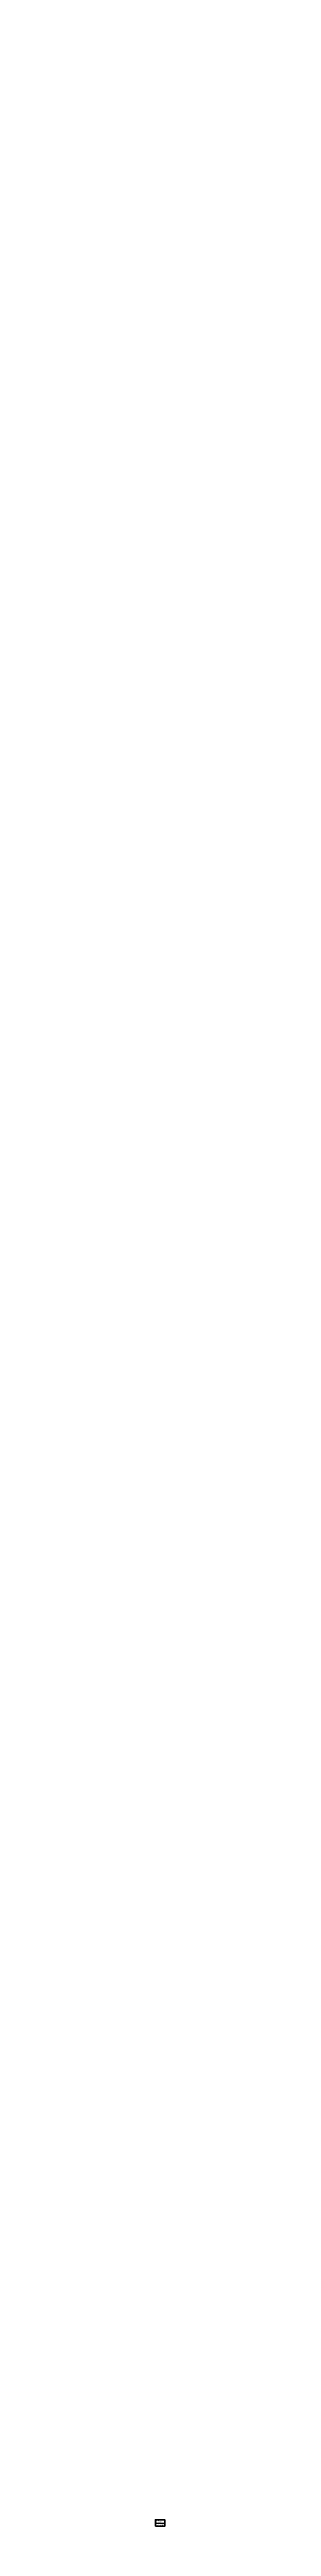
# Paper-space layout 'A5.0' of a CAD drawing. Header units: inches. Extents: x 0 to 17, y 0 to 3974.
# The model-space entities are those that its viewports show. They can reach past a viewport. Long polylines and large blocks are cut down to what shows.
import ezdxf

# ---------------------------------------------------------------- set-up
doc = ezdxf.new("R2010")
doc.units = ezdxf.units.IN
doc.header["$MEASUREMENT"] = 0
doc.layers.get('0').update_dxf_attribs({"lineweight": 9})
doc.layers.add('0-NPLT', color=250, linetype='Continuous', plot=False)
for name, color, linetype, lineweight in [('2', 7, 'Continuous', 18), ('3', 7, 'Continuous', 30), ('A-TEXTx', 7, 'Continuous', 18), ('TB-11x17', 7, 'Continuous', 50)]:
    doc.layers.add(name, color=color, linetype=linetype, lineweight=lineweight)
doc.layers.get('0-NPLT').off()
doc.layers.get('Defpoints').freeze()
doc.styles.get("Standard").update_dxf_attribs({"font": 'arial.ttf'})

# ---------------------------------------------------------------- blocks, each defined once
blk = doc.blocks.new('11x17 titleblock border')
at = {"layer": 'TB-11x17', "ltscale": 0.25}
blk.add_lwpolyline([(0.5, 0.1), (0.5, 10.6), (15.4, 10.6), (15.4, 0.1)], close=True, dxfattribs=at)
at = {"layer": 'TB-11x17', "lineweight": 0, "ltscale": 0.5, "insert": (0.4, 0.1), "char_height": 0.0312, "width": 3974.269, "attachment_point": 1, "rotation": 90}
blk.add_mtext("{\\fArial|b0|i0|c0|p34;THESE DRAWINGS ARE FREE FOR YOU TO SHARE, MODIFY, AND DUPLICATE. THIS WORK DOESN'T REPRESENT A LEGAL CONTRACT OR CONSTITUTE ARCHITECTURAL SERVICES. NO PERSON OR ORGANIZATION MAKES ANY WARRANTY REGARDING THE INFORMATION PROVIDED. THE CREATORS DISCLAIM LIABILITY FOR ANY DAMAGES RESULTING FROM ITS USE. THIS WORK IS AVAILABLE UNDER A CREATIVE COMMONS ATTRIBUTION SHARE-ALIKE LICENSE. SOME RIGHTS RESERVED. }", dxfattribs=at)
blk = doc.blocks.new('creativecommonslogo')
at = {"ltscale": 0.25}
h = blk.add_hatch(color=256, dxfattribs=at)
edge = h.paths.add_edge_path()
edge.add_arc((3036, 12538), 3.53, 0, 360)
h = blk.add_hatch(color=256, dxfattribs=at)
edge = h.paths.add_edge_path()
edge.add_arc((3099, 12538), 45.7, 0, 360)
edge = h.paths.add_edge_path(flags=16)
edge.add_arc((3099, 12538), 38.8, 0, 360)
h = blk.add_hatch(color=256, dxfattribs=at)
edge = h.paths.add_edge_path()
edge.add_arc((3162, 12538), 3.53, 0, 360)
at = {"lineweight": 5}
for centre, radius in [((3036, 12538), 3.53), ((3099, 12538), 45.7), ((3099, 12538), 38.8), ((3162, 12538), 3.53)]:
    blk.add_circle(centre, radius, dxfattribs=at)
at = {"char_height": 18, "width": 1.97}
for s, insert, attachment_point, rotation in [('{\\fArial|b1|i0|c0|p34;\\T0.75;s}', (3042, 12517), 5, 290.42291), ('{\\fArial|b1|i0|c0|p34;a}', (3048, 12557), 8, 70.2775), ('{\\fArial|b1|i0|c0|p34;t}', (3047, 12574), 5, 55.65417), ('{\\fArial|b1|i0|c0|p34;\\T0.75;h}', (3050, 12502), 5, 309.24197), ('{\\fArial|b1|i0|c0|p34;t}', (3057, 12585), 5, 41.27567), ('{\\fArial|b1|i0|c0|p34;\\T0.75;a}', (3061, 12490), 5, 321.37957), ('{\\fArial|b1|i0|c0|p34;r}', (3070, 12594), 5, 28.09659), ('{\\fArial|b1|i0|c0|p34;\\T0.75;r}', (3073, 12483), 5, 334.98063), ('{\\fArial|b1|i0|c0|p34;i}', (3081, 12599), 5, 16.88611), ('{\\fArial|b1|i0|c0|p34;\\T0.75;e}', (3087, 12478), 5, 349.21577), ('{\\fArial|b1|i0|c0|p34;b}', (3096, 12601), 5, 2.33171), ('{\\fArial|b1|i0|c0|p34;\\T0.75;-}', (3101, 12477), 5, 1.99034), ('{\\fArial|b1|i0|c0|p34;u}', (3115, 12599), 5, 345.56934), ('{\\fArial|b1|i0|c0|p34;\\T0.75;a}', (3114, 12480), 5, 14.75217), ('{\\fArial|b1|i0|c0|p34;\\T0.75;l}', (3128, 12484), 5, 27.69914), ('{\\fArial|b1|i0|c0|p34;t}', (3130, 12593), 5, 330.88852), ('{\\fArial|b1|i0|c0|p34;\\T0.75;i}', (3137, 12491), 5, 38.63165), ('{\\fArial|b1|i0|c0|p34;i}', (3140, 12586), 5, 319.13557), ('{\\fArial|b1|i0|c0|p34;\\T0.75;k}', (3149, 12502), 5, 53.99658), ('{\\fArial|b1|i0|c0|p34;o}', (3149, 12576), 5, 306.62525), ('{\\fArial|b1|i0|c0|p34;n}', (3158, 12561), 5, 290.54452), ('{\\fArial|b1|i0|c0|p34;\\T0.75;e}', (3156, 12517), 5, 69.68766)]:
    blk.add_mtext(s, dxfattribs=dict(at, insert=insert, attachment_point=attachment_point, rotation=rotation))
at = {"insert": (3071, 12564), "char_height": 38.81, "width": 6, "attachment_point": 1}
blk.add_mtext('{\\fArial|b1|i0|c0|p34;cc}', dxfattribs=at)

msp = doc.modelspace()

# ---------------------------------------------------------------- linework, layer by layer
at = {"layer": '2', "lineweight": 9, "ltscale": 0.1}
for p, q in [((3123.969982, 11971.0806668), (3123.969982, 10982.276289)), ((3000.0000785, 10886.5008975), (3192.0000785, 10886.5008975)), ((3000.0000785, 10838.5008975), (3192.0000785, 10838.5008975)), ((3000.0000785, 10790.5008975), (3192.0000785, 10790.5008975)), ((3000.0000785, 10742.5008975), (3192.0000785, 10742.5008975))]:
    msp.add_line(p, q, dxfattribs=at)
at = {"layer": '3', "ltscale": 0.25}
for p, q in [((4443.7618855, 3842.4676375), (4106.3041513, 3842.4676375)), ((4443.7618855, 3716.4676375), (4106.3041513, 3716.4676375))]:
    msp.add_line(p, q, dxfattribs=at)
at = {"layer": 'TB-11x17', "lineweight": 9, "ltscale": 0.1}
for p, q in [((3000.0000785, 12206.5566642), (3192.0000785, 12206.5566642)), ((3000.0000785, 12038.5566642), (3192.0000785, 12038.5566642))]:
    msp.add_line(p, q, dxfattribs=at)

# ---------------------------------------------------------------- block references
at = {"layer": 'TB-11x17', "ltscale": 0.25}
msp.add_blockref('creativecommonslogo', (-3, -220.3941283), dxfattribs=at)

# ---------------------------------------------------------------- texts
at = {"ltscale": 0.1, "char_height": 3, "attachment_point": 7}
for s, insert, width in [('{MATERIALS SCHEDULE}', (4106.2481563, 3849.5682085), 47.37102925), ('{FIXTURE & EQUIPMENT SCHEDULE}', (4106.2481563, 3723.5682085), 81.374874362)]:
    msp.add_mtext(s, dxfattribs=dict(at, insert=insert, width=width))
at = {"layer": 'A-TEXTx', "attachment_point": 1}
for s, insert, char_height, width in [('{\\fArial|b1|i0|c0|p34;\\T1.5;OPEN-SOURCE\\T1.25; \\P\\T1.22;ARCHITECTURAL\\P\\T1.58;DRAWING SET}', (3000.0000785, 12151.9673588), 14, 222.415029029), ('{02-14-2015\\P\\T0.97;FIRST ONLINE RELEASE}', (3000.525282, 10879.0814342), 12, 301.285070397), ('{12-31-2019\\P\\T0.97;MINOR GRAPHIC EDITS}', (3000.525282, 10831.0814342), 12, 301.285070397), ('{12-25-2020\\P\\T0.97;RENAMED & REFINED}', (3000.525282, 10783.0814342), 12, 301.285070397), ('{REVISIONS}', (3000.525282, 10910.2280401), 12, 3.324282936), ('SHEET TITLE', (3001.525282, 10597.3509908), 12, 208.543840469), ('DATE', (3001.525282, 10690.7958236), 12, 3.324282936)]:
    msp.add_mtext(s, dxfattribs=dict(at, insert=insert, char_height=char_height, width=width))
at = {"layer": 'A-TEXTx', "width": 0.474864075, "attachment_point": 1, "rotation": 90}
for s, insert, char_height in [('{\\fArial|b0|i0|c0|p18;\\T2;AMERICAN FARMHOUSE}', (3074.9853684, 10990.1974557), 36), ('{\\fArial|b0|i0|c0|p18;\\T1.8;FREE FILES AVAILABLE AT FREEFARMHOUSE.COM}', (3142.6264809, 10988.3202287), 18), ('{\\fArial|b0|i0|c0|p18;\\T1.8;A DESIGN BY JAY OSBORNE}', (3030.2662767, 11206.5936325), 18)]:
    msp.add_mtext(s, dxfattribs=dict(at, insert=insert, char_height=char_height))
at = {"layer": 'A-TEXTx', "ltscale": 0.5}
for s, insert, char_height, width, attachment_point in [('{\\fArial|b1|i0|c0|p34;12-25-2020}', (3001.4894768, 10644.7641175), 18, 203.811716726, 7), ('{\\fArial|b1|i0|c1|p0;MARK^IITEM^I^I^I^I^ISIZE^I^I^IMATERIAL^I^I^I^INOTES^I^I^I^I^I^I^I^I^I^I^I^I^I^IMANUFACTURER / MODEL^I\\fArial|b0|i0|c1|p0;^I^I^I\\P\\PF-00^I^IBRICK^I^I^I^I-^I^I^ISMOOTH BRICK^I^I^IRED COLOR, SAND-FACED, AVOID WIRE CUT OR "EXTRUDED" LOOK^I^I^I^I-}', (4106.2957039, 3846.9746214), 2.25, 351.704374518, 1), ('{F-20^I^IFLOOR DECKING^I^I^I1x4^I^I^IPAINTED WOOD^I^I^ITONGUE & GROOVE, UNPAINTED CEDAR PREFERRED^I^I^I^I^I^I-\\PF-22^I^IPORCH COLUMN^I^I^I6x6^I^I^IWOOD^I^I^I^ICHAMFERED 1" FROM EDGES^I^I^I^I^I^I^I^I^I^I-\\PF-24^I^ICLAPBOARD SIDING^I^I6"^I^I^IFIBER CEMENT^I^I^IJAMES HARDIE / ARTISAN LAP SIDI^ING^I^I^I^I^I^I^I^I^I-\\PF-26^I^IEXT OPENING CASING^I^I5-6"^I^I^IFIBER CEMENT^I^I^I.75" THICK HARDIPLANK^I^I^I^I^I^I^I^I^I^I^I-\\PF-28^I^IBED MOLDING^I^I^I2.5"^I^I^IROT-RESISTANT ^I^I^IPAINTED^I^I^I^I^I^I^I^I^I^I^I^I^I^I-\\PF-30^I^IASTRAGAL^I^I^I^I1"^I^I^IROT-RESISTANT^I^I^IPAINTED^I^I^I^I^I^I^I^I^I^I^I^I^I^I-\\PF-32^I^ICROWN MOLDING ^I^I3"^I^I^IROT-RESISTANT^I^I^IPAINTED^I^I^I^I^I^I^I^I^I^I^I^I^I^I-}', (4106.2968386, 3835.7514445), 2.25, 351.703239824, 1), ('{X-80^I^IWATER HEATER^I^I^I8"x7"x3"^I^IINSTANT, TANKLESS, UNDERCOUNTER^I^I^I^I^I^I^I^I^I^I^ISTIEBEL / ELTRON MINI\\PX-84^I^IINTERIOR CEILING FAN^I^I48" DIA MAX^IINCLUDES LIGHTING^I^I^I^I^I^I^I^I^I^I^I^I^I^I-\\PX-86^I^IEXTERIOR CEILING FAN^I60" DIA MAX^I-^I^I^I^I^I^I^I^I^I^I^I^I^I^I^I^I^I-}', (4106.2947555, 3645.0380908), 2.25, 314.697473114, 1), ('{\\fArial|b1|i0|c1|p0;MARK^IITEM^I^I^I^I^ISIZE^I^I^INOTES^I^I^I^I^I^I^I^I^I^I^I^I^I^I^I^IMANUFACTURER / MODEL^I\\P\\fArial|b0|i0|c1|p0;\\PX-00^I^IREFRIGERATOR^I^I^I25x25x69"^I^IENERGY STAR^I^I^I^I^I^I^I^I^I^I^I^I^I^I^IBLOMBERG / BRFB1042SS\\PX-02^I^IKITCHEN SINK^I^I^I24"x18"^I^ISINGLE BOWL, VITREOUS CHINA^I^I^I^I^I^I^I^I^I^I^I^IHIGHPOINT COLLECTION / FIRECLAY\\PX-04^I^IRANGE / OVEN^I^I^I24"x24"x36"^I^I-^I^I^I^I^I^I^I^I^I^I^I^I^I^I^I^I^I-^I^I\\PX-10^I^IKITCHEN COUNTERTOP^I1.5-2" THICK^IWHITE PORCELEIN TILE OVER COMPOSITE BOARD, WITH ROUNDED EDGES^I^I^I^I^I-\\PX-12^I^IFLOOR CABINETS^I^I12", 24" WIDE^IINCLUDES (3) 12" WALL UNITS AS FLOOR CABINETS WITH OPEN SHELVES^I^I^I^I^IIKEA / SEKTION\\PX-14^I^IWALL CABINETS^I^I^I12" WIDE^I^IPAINTED, GLAZED DOORS PREFERRED^I^I^I^I^I^I^I^I^I^I^IIKEA / SEKTION}', (4106.3074922, 3720.9573375), 2.25, 351.692586269, 1), ('{X-20^I^ITOILET^I^I^I^I26"x18"^I^I1.0 GPF^I^I^I^I^I^I^I^I^I^I^I^I^I^I^I^ITOTO / ROWAN CST405MF OR EQUIVALENT\\PX-22^I^IWC TOILET^I^I^I^I2\' MAX LENGTH^IWALL HUNG, 1.6 GPF, SIZE IS CRITICAL FOR PROPER CLEARANCES^I^I^I^I^I^IAQUIA / WALL HUNG DUAL FLUSH TOILET CT418F\\PX-24^I^ICORNER SINK^I^I^I16"x16" MAX^IVITREOUS CHINA, WALL HUNG OR PEDESTAL, SIZE CRITICAL FOR CLEARANCES^I^I^I^IELIZABETHAN CLASSICS / ETCB CORNER BASIN\\PX-26^I^IBATHROOM VANITY^I^I21"x42"^I^ICENTERED WITH MIRROR WALL CABINET^I^I^I^I^I^I^I^I^I^I-\\PX-28^I^IBATHTUB^I^I^I^I30"x60"x18"^I^IINSTALL LOW-FLOW SHOWER HEAD^I^I^I^I^I^I^I^I^I^I^IKOHLER / STERLING 71091120 OR EQUIVALENT\\PX-30^I^IMIRROR CABINET^I^I25"x38"x6"^I^IWHITE FRAME, OPTIONAL CASING SURROUND^I, CENTERED ON SINK^I^I^I^I^I^IIKEA / HEMNES OR EQUIVALENT}', (4106.3250765, 3686.8892647), 2.25, 351.67500192, 1), ('{F-40^I^I5V METAL ROOF PANELS^I24"OC^I^IGALVALUME^I^I^IOPTIONAL: STANDING SEAM METAL ROOF PANELS^I^I^I^I^I^I^I-\\PF-42^I^IBULBED RIDGE CAP^I^I4"^I^I^IGALVALUME^I^I^IUSE SAME SUPPLIER AND PRODUCT LINE AS 5V PANELS^I^I^I^I^I^I-^I^I\\PF-44^I^IHALF-ROUND GUTTER^I^I5" DIA^I^I^IGALV STEEL OR COPPER^IDOWNSPOUTS TO FOLLOW CORNER BOARDS^I^I^I^I^I^I^I^I-\\PF-52^I^ICHIMNEY CAP^I^I^I~2\'X2\'^I^I^ICONCRETE^I^I^I^IMINIMAL PROFILE, OPTIONAL: SPARK ARRESTOR OR CHIMNEY POT^I^I^I^I-}', (4106.2801035, 3805.4754516), 2.25, 351.719974965, 1), ('{F-60^I^IHARDWOOD FLOOR^I^I2-3" BOARDS^IFINISH WOOD^I^I^ITONGUE & GROOVE, STAINED^I^I^I^I^I^I^I^I^I^I-^I^I^I^I^I^I\\PF-62^I^IFLOOR TILE^I^I^I~2"^I^I^ICERAMIC^I^I^I^IHEXAGONAL PATTERN^I^I^I^I^I^I^I^I^I^I^I^I-\\PF-64^I^IWALL TILE^I^I^I^I4" SQUARE^I^ICERAMIC^I^I^I^IWHITE OR LIGHT BLUE^I^I^I^I^I^I^I^I^I^I^I^I-\\PF-66^I^IBRICK TILE^I^I^I^I1/2" THICK^I^IRECLAIMED BRICK^I^ITHIN BRICK VENEER, NARROW (1/4") MORTAR JOINTS, SMOOTH RED COLOR^I^I-^I\\PF-68^I^IBASE MOLDING^I^I^I.5"X4"^I^I^IFINISH WOOD^I^I^IINCLUDE DECORATIVE BASE CAP MOLDING^I^I^I^I^I^I^I^I-\\PF-72^I^IINT OPENING CASING^I^I.5"X4"^I^I^IWOOD^I^I^I^IPAINTED, WITH .75"-THICK PLINTH BLOCK AT BASE^I^I^I^I^I^I^I-^I^I^I\\PF-74^I^IBEADBOARD^I^I^I1/2"^I^I^ICOMPOSITE PANEL^I^IEXTERIOR GRADE BEADBOARD TO BE USED AT PORCH^I^I^I^I^I^I-\\PF-76^I^IWAINSCOT CAP^I^I^I-^I^I^IWOOD^I^I^I^IPAINTED^I^I^I^I^I^I^I^I^I^I^I^I^I^I-\\PF-78^I^IHANDRAIL^I^I^I^I2"^I^I^IFINISH WOOD^I^I^ISTAINED SAME COLOR AS FLOOR^I^I^I^I^I^I^I^I^I^I-^I\\PF-80^I^INEWEL POST^I^I^I4x4^I^I^IWOOD^I^I^I^IPAINTED, MODESTLY DECORATIVE^I^I^I^I^I^I^I^I^I^I-\\PF-82^I^ICROWN MOLDING^I^I-^I^I^IWOOD OR MDF^I^I^IPAINTED^I^I^I^I^I^I^I^I^I^I^I^I^I^I-\\PF-90^I^IWINDOW SHUTTERS^I^I15"x60"^I^IWOOD^I^I^I^ISHALL BE OPERABLE. LOUVERS PREFERRED.^I^I^I^I^I^I^I^I-\\P\\P^I^I}', (4106.3501611, 3786.5442946), 2.25, 351.649917353, 1), ('{X-40^I^IWOODSTOVE^I^I^I14"x19"x22"^I^IUSE DOUBLE WALL CONNECTOR PIPE^I^I^I^I^I^I^I^I^I^I^IJOTUL / F3 CB\\PX-42^I^ICORNER CUPBOARD^I^I~24"x24"x80"^IGLAZED DOORS, AVOID CHEAP VENEERS,  A "BOOKEND" FOR THE KITCHEN^I^I^I^I^IANTIQUE PREFERRED\\PX-44^I^IWASHER / DRYER COMBO^I24"x34"x23"^I^IVENTLESS, ENERGY STAR PREFERRED, FITS BELOW STAIRCASE^I^I^I^I^I^IHAIER / HWD1600BW}', (4106.5394591, 3660.21879), 2.25, 342.045816465, 1)]:
    msp.add_mtext(s, dxfattribs=dict(at, insert=insert, char_height=char_height, width=width, attachment_point=attachment_point))
at = {"layer": 'A-TEXTx', "ltscale": 0.5, "insert": (4106.2512559, 3621.0740185), "char_height": 1.5, "attachment_point": 1}
msp.add_mtext('{\\H1.5x;FOR WINDOW & DOOR SCHEDULES: SEE SHEET A4.3\\PPREFERENCE SHALL BE GIVEN TO LOCALLY PRODUCED OR SALVAGED ANTIQUE MATERIALS\\P\\H0.66667x; }', dxfattribs=at)
at = {"layer": 'TB-11x17', "insert": (3001.525282, 10468.002284), "char_height": 12, "width": 208.543840469, "attachment_point": 1}
msp.add_mtext('{SHEET NO.}', dxfattribs=at)

psp = doc.layouts.new('A5.0')

# ---------------------------------------------------------------- block references
at = {"ltscale": 0.25}
psp.add_blockref('11x17 titleblock border', (0, 0), dxfattribs=at)

# ---------------------------------------------------------------- texts
at = {"lineweight": 0, "ltscale": 0.5, "insert": (15.5, 1), "char_height": 0.0625, "width": 1.678, "attachment_point": 7}
psp.add_mtext('{\\fArial|b1|i0|c1|p0;\\H1.5x;SCHEDULES}', dxfattribs=at)
at = {"layer": 'TB-11x17', "lineweight": 0, "insert": (15.5, 0.4), "char_height": 0.25, "width": 0.737, "attachment_point": 1}
psp.add_mtext('{\\fArial|b1|i0|c0|p34;A5.0}', dxfattribs=at)

# ---------------------------------------------------------------- viewports
at = {"layer": '0-NPLT', "lineweight": 0, "ltscale": 0.5, "view_target_point": (-1984.3488932, -1530.8095861)}
psp.add_viewport(center=(7.9, 5.4), size=(15, 10.5), view_center_point=(6256.3489717, 5265.3104836), view_height=252, status=4, dxfattribs=at)
at = {"layer": '0-NPLT', "view_target_point": (-2032.2892932, 10053.723295)}
psp.add_viewport(center=(16, 5.4), size=(1.25, 10.5), view_center_point=(5128.2893717, 1336.7776025), view_height=2016, status=3, dxfattribs=at)
at = {"layer": 'Defpoints', "view_target_point": (-3133.2918594, -1382.3952688)}
psp.add_viewport(center=(16, 5.2), size=(1.75, 10.75), view_center_point=(5947.2918594, 1904.3952688), view_height=516, dxfattribs=at)

doc.saveas('drawing.dxf')
